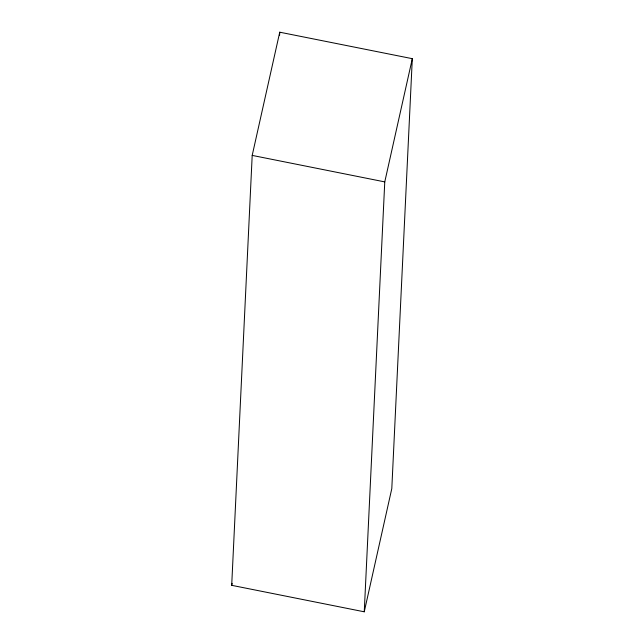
<?xml version="1.0" encoding="UTF-8"?>
<svg xmlns="http://www.w3.org/2000/svg" width="644" height="644" viewBox="0 0 644 644"><rect width="100%" height="100%" fill="white"/><g stroke="black" fill="none" stroke-linecap="round" stroke-linejoin="round"><path stroke-width="0.97" d="M231.695 585.324L252.198 155.405L279.746 32.2L412.305 58.676L391.802 488.595L364.254 611.8L231.695 585.324L232.138 583.367M279.601 35.211L279.746 32.2M364.254 611.8L384.766 181.89L412.305 58.676M252.198 155.405L384.766 181.89"/></g></svg>
